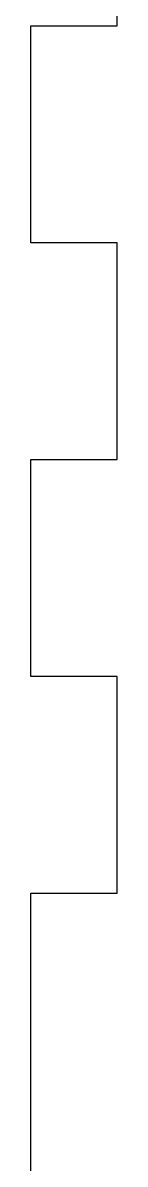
# Model space of a CAD drawing. Extents: x 5 to 376, y 5 to 380.
# Drawn here: x 5.2 to 9.2, y 287.9 to 340.5 of the extents above; entities that cross this region are included whole.
import ezdxf

# ---------------------------------------------------------------- set-up
doc = ezdxf.new("R2010")
doc.units = 0
doc.header["$MEASUREMENT"] = 0
doc.layers.add('Gas', color=7, linetype='Continuous')

msp = doc.modelspace()

# ---------------------------------------------------------------- linework, layer by layer
at = {"layer": 'Gas', "color": 0}
for p, q in [((9.177784, 340.354914), (9.177784, 350.354894)), ((5.177792, 330.354934), (5.177792, 340.354914)), ((5.177792, 340.354914), (9.177784, 340.354914)), ((9.177784, 330.354934), (5.177792, 330.354934)), ((9.177784, 320.354954), (9.177784, 330.354934)), ((5.177792, 310.354974), (5.177792, 320.354954)), ((5.177792, 320.354954), (9.177784, 320.354954)), ((9.177784, 310.354974), (5.177792, 310.354974)), ((9.177784, 300.354994), (9.177784, 310.354974)), ((5.177792, 275.355044), (5.177792, 300.354994)), ((5.177792, 300.354994), (9.177784, 300.354994))]:
    msp.add_line(p, q, dxfattribs=at)

doc.saveas('drawing.dxf')
